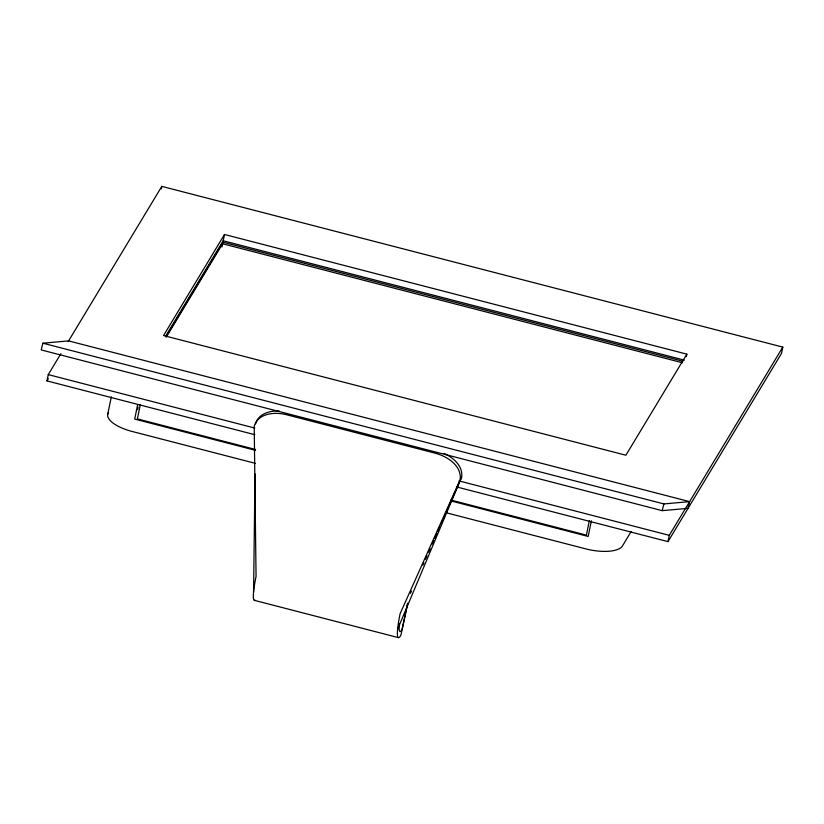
<?xml version="1.0" encoding="UTF-8"?>
<svg xmlns="http://www.w3.org/2000/svg" width="824" height="824" viewBox="0 0 824 824"><rect width="100%" height="100%" fill="white"/><g stroke="black" fill="none" stroke-linecap="round" stroke-linejoin="round"><path stroke-width="1.24" d="M253.565 591.972L255.028 473.913M397.611 629.258L461.636 477.189C463.284 466.127 453.262 457.567 444.146 453.447M254.812 434.691L46.978 380.904L48.266 374.611L60.883 353.692M107.728 414.287L111.302 396.859M161.288 188.902L161.803 186.379L782.8 347.11L781.513 353.414L667.976 541.636L456.414 486.881M137.649 404.615L134.693 419.076L255.533 450.347M137.608 409.466L138.102 407.056M140.348 404.44L137.392 418.901L255.543 449.482M221.944 246.973L224.499 234.48L686.845 354.145L686.33 356.658M589.345 520.644L586.389 535.116L450.821 500.024M591.385 520.778L588.171 536.445L451.13 500.982M667.976 541.636L669.273 535.342L782.8 347.11M407.623 603.25L402.071 629.546A31.58 3.904 -75.5 0 1 399.403 624.067M407.643 603.837L400.897 635.253A38.223 4.717 -75.5 0 1 400.103 613.695L460.204 479.568C461.801 465.612 447.267 456.352 435.433 453.262L286.721 414.771C275.401 411.691 258.077 412.917 254.214 426.245L256.058 576.409A38.223 4.717 -75.5 0 0 255.049 600.171M42.899 343.196L41.2 349.922L662.197 510.653L687.896 508.367L689.606 501.631L68.598 340.899L42.899 343.196L663.907 503.928L689.606 501.631M662.197 510.653L663.907 503.928M255.646 423.866C258.128 413.72 270.159 410.414 279.377 411.073M410.486 593.301L411.516 590.952M422.887 565.151L423.917 562.802M425.472 559.29L427.017 555.767M428.573 552.245L430.118 548.732M432.188 544.036L433.733 540.523M434.773 538.175L436.833 533.478M437.874 531.14L439.934 526.443M440.974 524.105L442.519 520.583M443.559 518.234L461.636 477.189M68.186 341.579L161.803 186.379M46.978 380.904L48.307 378.7M224.499 234.48L163.543 335.543L625.89 455.219L686.845 354.145M165.562 336.347L223.211 240.773L684.311 360.119M165.933 336.666L222.923 242.184L682.777 361.2M166.273 337.14L222.604 243.76L682.457 362.776M631.122 531.583L622.501 545.89A31.59 12.01 11.6 0 1 585.637 548.846L446.103 512.724M48.266 374.611L254.853 428.078M458.947 480.897L669.273 535.342M255.492 463.387L132.149 431.467A31.59 12.01 11.6 0 1 108.325 412.803M254.369 600.336L398.414 637.621"/></g></svg>
